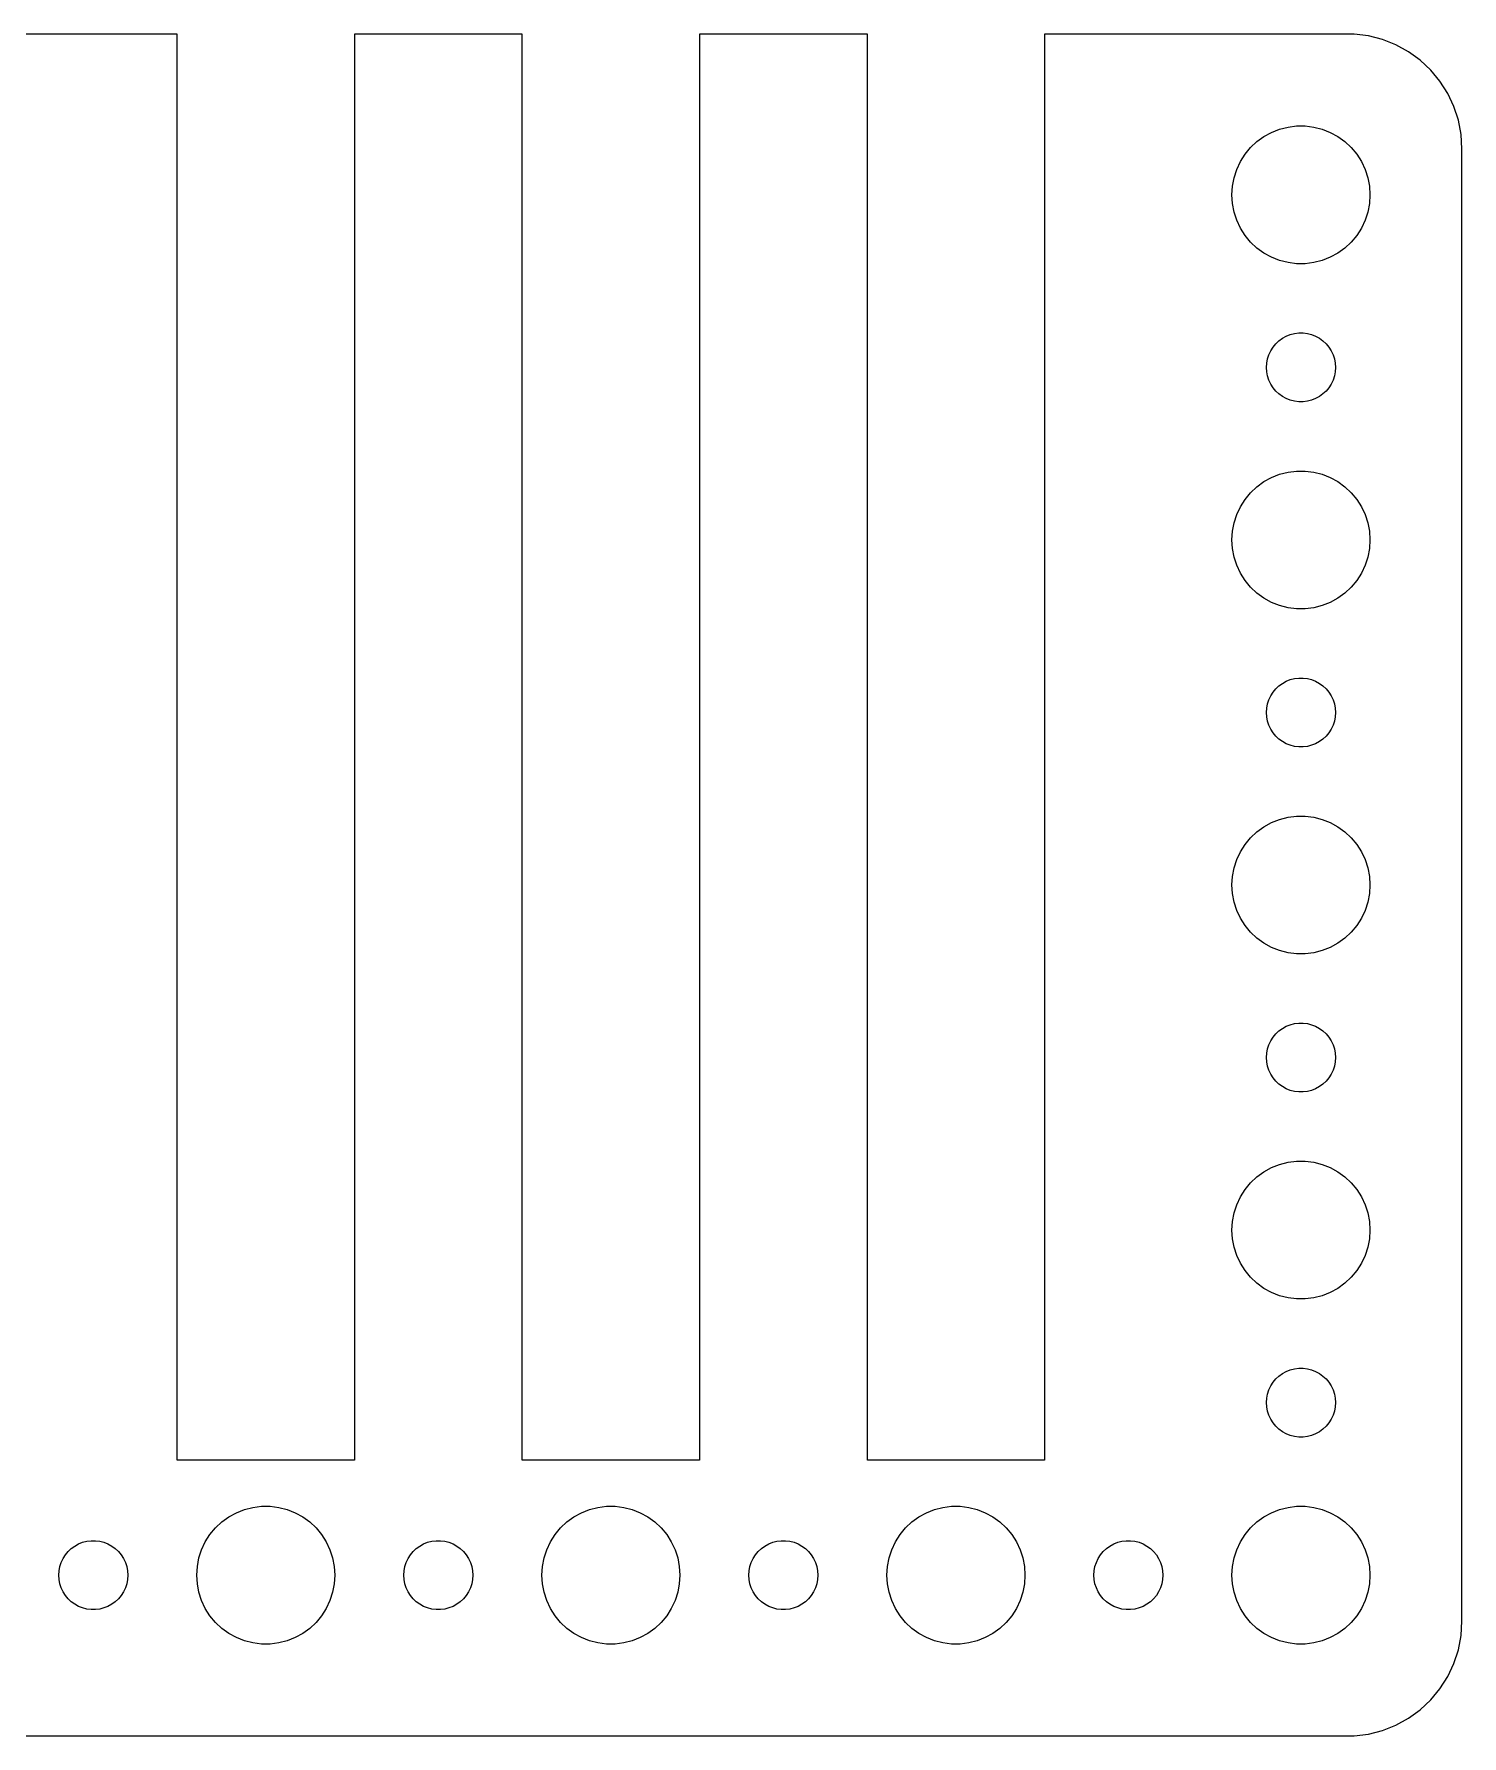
# Model space of a CAD drawing. Header units: metres. Extents: x -60 to 60, y 131 to 289.
# Drawn here: x -2.6 to 59.5, y 215 to 289 of the extents above; entities that cross this region are included whole.
import ezdxf

# ---------------------------------------------------------------- set-up
doc = ezdxf.new("R2010")
doc.units = ezdxf.units.M

msp = doc.modelspace()

# ---------------------------------------------------------------- linework, layer by layer
for p, q in [((3.65086, 288.99), (-3.65086, 288.99)), ((3.65086, 227), (3.65086, 288.99)), ((18.6509, 288.99), (11.3491, 288.99)), ((11.3491, 288.99), (11.3491, 227)), ((18.6509, 227), (18.6509, 288.99)), ((33.6509, 288.99), (26.3491, 288.99)), ((26.3491, 288.99), (26.3491, 227)), ((33.6509, 227), (33.6509, 288.99)), ((54.8139, 288.99), (41.3491, 288.99)), ((41.3491, 288.99), (41.3491, 227)), ((55.4369, 288.911), (54.8139, 288.99)), ((56.0451, 288.755), (55.4369, 288.911)), ((56.6289, 288.524), (56.0451, 288.755)), ((57.1791, 288.222), (56.6289, 288.524)), ((57.6871, 287.853), (57.1791, 288.222)), ((58.1448, 287.423), (57.6871, 287.853)), ((58.5451, 286.939), (58.1448, 287.423)), ((58.8815, 286.409), (58.5451, 286.939)), ((59.1489, 285.841), (58.8815, 286.409)), ((59.3429, 285.243), (59.1489, 285.841)), ((51.2227, 284.714), (51.5729, 284.853)), ((51.5729, 284.853), (51.9379, 284.947)), ((51.9379, 284.947), (52.3116, 284.994)), ((52.3116, 284.994), (52.6884, 284.994)), ((52.6884, 284.994), (53.0621, 284.947)), ((53.0621, 284.947), (53.427, 284.853)), ((53.427, 284.853), (53.7773, 284.714)), ((59.4606, 284.627), (59.3429, 285.243)), ((50.3131, 284.054), (50.5877, 284.312)), ((50.5877, 284.312), (50.8925, 284.533)), ((50.8925, 284.533), (51.2227, 284.714)), ((53.7773, 284.714), (54.1075, 284.533)), ((54.1075, 284.533), (54.4123, 284.312)), ((54.4123, 284.312), (54.6869, 284.054)), ((59.5, 284), (59.4606, 284.627)), ((49.7107, 283.104), (49.8711, 283.445)), ((49.8711, 283.445), (50.0729, 283.763)), ((50.0729, 283.763), (50.3131, 284.054)), ((54.6869, 284.054), (54.927, 283.763)), ((54.927, 283.763), (55.1289, 283.445)), ((55.1289, 283.445), (55.2893, 283.104)), ((59.5, 220), (59.5, 284)), ((49.5237, 282.376), (49.5942, 282.746)), ((49.5942, 282.746), (49.7107, 283.104)), ((55.2893, 283.104), (55.4057, 282.746)), ((55.4057, 282.746), (55.4763, 282.376)), ((49.5, 282), (49.5237, 282.376)), ((49.5237, 281.624), (49.5, 282)), ((55.4763, 282.376), (55.5, 282)), ((55.5, 282), (55.4763, 281.624)), ((49.5942, 281.254), (49.5237, 281.624)), ((49.7107, 280.896), (49.5942, 281.254)), ((55.4057, 281.254), (55.2893, 280.896)), ((55.4763, 281.624), (55.4057, 281.254)), ((49.8711, 280.555), (49.7107, 280.896)), ((50.0729, 280.237), (49.8711, 280.555)), ((55.1289, 280.555), (54.927, 280.237)), ((55.2893, 280.896), (55.1289, 280.555)), ((50.3131, 279.946), (50.0729, 280.237)), ((50.5877, 279.688), (50.3131, 279.946)), ((50.8925, 279.467), (50.5877, 279.688)), ((54.4123, 279.688), (54.1075, 279.467)), ((54.6869, 279.946), (54.4123, 279.688)), ((54.927, 280.237), (54.6869, 279.946)), ((51.2227, 279.286), (50.8925, 279.467)), ((51.5729, 279.147), (51.2227, 279.286)), ((51.9379, 279.053), (51.5729, 279.147)), ((52.3116, 279.006), (51.9379, 279.053)), ((52.6884, 279.006), (52.3116, 279.006)), ((53.0621, 279.053), (52.6884, 279.006)), ((53.427, 279.147), (53.0621, 279.053)), ((53.7773, 279.286), (53.427, 279.147)), ((54.1075, 279.467), (53.7773, 279.286)), ((52.0365, 275.927), (52.2189, 275.973)), ((52.2189, 275.973), (52.4058, 275.997)), ((52.4058, 275.997), (52.5942, 275.997)), ((52.5942, 275.997), (52.7811, 275.973)), ((52.7811, 275.973), (52.9635, 275.927)), ((51.1053, 275.052), (51.1855, 275.223)), ((51.1855, 275.223), (51.2865, 275.382)), ((51.2865, 275.382), (51.4065, 275.527)), ((51.4065, 275.527), (51.5439, 275.656)), ((51.5439, 275.656), (51.6963, 275.766)), ((51.6963, 275.766), (51.8613, 275.857)), ((51.8613, 275.857), (52.0365, 275.927)), ((52.9635, 275.927), (53.1387, 275.857)), ((53.1387, 275.857), (53.3037, 275.766)), ((53.3037, 275.766), (53.4561, 275.656)), ((53.4561, 275.656), (53.5934, 275.527)), ((53.5934, 275.527), (53.7135, 275.382)), ((53.7135, 275.382), (53.8145, 275.223)), ((53.8145, 275.223), (53.8947, 275.052)), ((51, 274.5), (51.0118, 274.688)), ((51.0118, 274.312), (51, 274.5)), ((51.0118, 274.688), (51.0471, 274.873)), ((51.0471, 274.873), (51.1053, 275.052)), ((53.8947, 275.052), (53.9529, 274.873)), ((53.9529, 274.873), (53.9882, 274.688)), ((53.9882, 274.688), (54, 274.5)), ((54, 274.5), (53.9882, 274.312)), ((51.0471, 274.127), (51.0118, 274.312)), ((51.1053, 273.948), (51.0471, 274.127)), ((51.1855, 273.777), (51.1053, 273.948)), ((51.2865, 273.618), (51.1855, 273.777)), ((53.8145, 273.777), (53.7135, 273.618)), ((53.8947, 273.948), (53.8145, 273.777)), ((53.9529, 274.127), (53.8947, 273.948)), ((53.9882, 274.312), (53.9529, 274.127)), ((51.4065, 273.473), (51.2865, 273.618)), ((51.5439, 273.344), (51.4065, 273.473)), ((51.6963, 273.234), (51.5439, 273.344)), ((51.8613, 273.143), (51.6963, 273.234)), ((52.0365, 273.073), (51.8613, 273.143)), ((52.2189, 273.027), (52.0365, 273.073)), ((52.4058, 273.003), (52.2189, 273.027)), ((52.5942, 273.003), (52.4058, 273.003)), ((52.7811, 273.027), (52.5942, 273.003)), ((52.9635, 273.073), (52.7811, 273.027)), ((53.1387, 273.143), (52.9635, 273.073)), ((53.3037, 273.234), (53.1387, 273.143)), ((53.4561, 273.344), (53.3037, 273.234)), ((53.5934, 273.473), (53.4561, 273.344)), ((53.7135, 273.618), (53.5934, 273.473)), ((50.3131, 269.054), (50.5877, 269.312)), ((50.5877, 269.312), (50.8925, 269.533)), ((50.8925, 269.533), (51.2227, 269.714)), ((51.2227, 269.714), (51.5729, 269.853)), ((51.5729, 269.853), (51.9379, 269.947)), ((51.9379, 269.947), (52.3116, 269.994)), ((52.3116, 269.994), (52.6884, 269.994)), ((52.6884, 269.994), (53.0621, 269.947)), ((53.0621, 269.947), (53.427, 269.853)), ((53.427, 269.853), (53.7773, 269.714)), ((53.7773, 269.714), (54.1075, 269.533)), ((54.1075, 269.533), (54.4123, 269.312)), ((54.4123, 269.312), (54.6869, 269.054)), ((49.8711, 268.445), (50.0729, 268.763)), ((50.0729, 268.763), (50.3131, 269.054)), ((54.6869, 269.054), (54.927, 268.763)), ((54.927, 268.763), (55.1289, 268.445)), ((49.5942, 267.746), (49.7107, 268.104)), ((49.7107, 268.104), (49.8711, 268.445)), ((55.1289, 268.445), (55.2893, 268.104)), ((55.2893, 268.104), (55.4057, 267.746)), ((49.5, 267), (49.5237, 267.376)), ((49.5237, 267.376), (49.5942, 267.746)), ((55.4057, 267.746), (55.4763, 267.376)), ((55.4763, 267.376), (55.5, 267)), ((49.5237, 266.624), (49.5, 267)), ((49.5942, 266.254), (49.5237, 266.624)), ((55.4763, 266.624), (55.4057, 266.254)), ((55.5, 267), (55.4763, 266.624)), ((49.7107, 265.896), (49.5942, 266.254)), ((49.8711, 265.555), (49.7107, 265.896)), ((55.2893, 265.896), (55.1289, 265.555)), ((55.4057, 266.254), (55.2893, 265.896)), ((50.0729, 265.237), (49.8711, 265.555)), ((50.3131, 264.946), (50.0729, 265.237)), ((50.5877, 264.688), (50.3131, 264.946)), ((54.6869, 264.946), (54.4123, 264.688)), ((54.927, 265.237), (54.6869, 264.946)), ((55.1289, 265.555), (54.927, 265.237)), ((50.8925, 264.467), (50.5877, 264.688)), ((51.2227, 264.286), (50.8925, 264.467)), ((51.5729, 264.147), (51.2227, 264.286)), ((51.9379, 264.053), (51.5729, 264.147)), ((53.427, 264.147), (53.0621, 264.053)), ((53.7773, 264.286), (53.427, 264.147)), ((54.1075, 264.467), (53.7773, 264.286)), ((54.4123, 264.688), (54.1075, 264.467)), ((52.3116, 264.006), (51.9379, 264.053)), ((52.6884, 264.006), (52.3116, 264.006)), ((53.0621, 264.053), (52.6884, 264.006)), ((51.2865, 260.382), (51.4065, 260.527)), ((51.4065, 260.527), (51.5439, 260.656)), ((51.5439, 260.656), (51.6963, 260.766)), ((51.6963, 260.766), (51.8613, 260.857)), ((51.8613, 260.857), (52.0365, 260.927)), ((52.0365, 260.927), (52.2189, 260.973)), ((52.2189, 260.973), (52.4058, 260.997)), ((52.4058, 260.997), (52.5942, 260.997)), ((52.5942, 260.997), (52.7811, 260.973)), ((52.7811, 260.973), (52.9635, 260.927)), ((52.9635, 260.927), (53.1387, 260.857)), ((53.1387, 260.857), (53.3037, 260.766)), ((53.3037, 260.766), (53.4561, 260.656)), ((53.4561, 260.656), (53.5934, 260.527)), ((53.5934, 260.527), (53.7135, 260.382)), ((51, 259.5), (51.0118, 259.688)), ((51.0118, 259.688), (51.0471, 259.873)), ((51.0471, 259.873), (51.1053, 260.052)), ((51.1053, 260.052), (51.1855, 260.223)), ((51.1855, 260.223), (51.2865, 260.382)), ((53.7135, 260.382), (53.8145, 260.223)), ((53.8145, 260.223), (53.8947, 260.052)), ((53.8947, 260.052), (53.9529, 259.873)), ((53.9529, 259.873), (53.9882, 259.688)), ((53.9882, 259.688), (54, 259.5)), ((51.0118, 259.312), (51, 259.5)), ((51.0471, 259.127), (51.0118, 259.312)), ((51.1053, 258.948), (51.0471, 259.127)), ((51.1855, 258.777), (51.1053, 258.948)), ((53.8947, 258.948), (53.8145, 258.777)), ((53.9529, 259.127), (53.8947, 258.948)), ((53.9882, 259.312), (53.9529, 259.127)), ((54, 259.5), (53.9882, 259.312)), ((51.2865, 258.618), (51.1855, 258.777)), ((51.4065, 258.473), (51.2865, 258.618)), ((51.5439, 258.344), (51.4065, 258.473)), ((51.6963, 258.234), (51.5439, 258.344)), ((51.8613, 258.143), (51.6963, 258.234)), ((53.3037, 258.234), (53.1387, 258.143)), ((53.4561, 258.344), (53.3037, 258.234)), ((53.5934, 258.473), (53.4561, 258.344)), ((53.7135, 258.618), (53.5934, 258.473)), ((53.8145, 258.777), (53.7135, 258.618)), ((52.0365, 258.073), (51.8613, 258.143)), ((52.2189, 258.027), (52.0365, 258.073)), ((52.4058, 258.003), (52.2189, 258.027)), ((52.5942, 258.003), (52.4058, 258.003)), ((52.7811, 258.027), (52.5942, 258.003)), ((52.9635, 258.073), (52.7811, 258.027)), ((53.1387, 258.143), (52.9635, 258.073)), ((50.5877, 254.312), (50.8925, 254.533)), ((50.8925, 254.533), (51.2227, 254.714)), ((51.2227, 254.714), (51.5729, 254.853)), ((51.5729, 254.853), (51.9379, 254.947)), ((51.9379, 254.947), (52.3116, 254.994)), ((52.3116, 254.994), (52.6884, 254.994)), ((52.6884, 254.994), (53.0621, 254.947)), ((53.0621, 254.947), (53.427, 254.853)), ((53.427, 254.853), (53.7773, 254.714)), ((53.7773, 254.714), (54.1075, 254.533)), ((54.1075, 254.533), (54.4123, 254.312)), ((49.8711, 253.445), (50.0729, 253.763)), ((50.0729, 253.763), (50.3131, 254.054)), ((50.3131, 254.054), (50.5877, 254.312)), ((54.4123, 254.312), (54.6869, 254.054)), ((54.6869, 254.054), (54.927, 253.763)), ((54.927, 253.763), (55.1289, 253.445)), ((49.5942, 252.746), (49.7107, 253.104)), ((49.7107, 253.104), (49.8711, 253.445)), ((55.1289, 253.445), (55.2893, 253.104)), ((55.2893, 253.104), (55.4057, 252.746)), ((49.5, 252), (49.5237, 252.376)), ((49.5237, 252.376), (49.5942, 252.746)), ((55.4057, 252.746), (55.4763, 252.376)), ((55.4763, 252.376), (55.5, 252)), ((49.5237, 251.624), (49.5, 252)), ((49.5942, 251.254), (49.5237, 251.624)), ((55.4763, 251.624), (55.4057, 251.254)), ((55.5, 252), (55.4763, 251.624)), ((49.7107, 250.896), (49.5942, 251.254)), ((49.8711, 250.555), (49.7107, 250.896)), ((55.2893, 250.896), (55.1289, 250.555)), ((55.4057, 251.254), (55.2893, 250.896)), ((50.0729, 250.237), (49.8711, 250.555)), ((50.3131, 249.946), (50.0729, 250.237)), ((54.927, 250.237), (54.6869, 249.946)), ((55.1289, 250.555), (54.927, 250.237)), ((50.5877, 249.688), (50.3131, 249.946)), ((50.8925, 249.467), (50.5877, 249.688)), ((51.2227, 249.286), (50.8925, 249.467)), ((54.1075, 249.467), (53.7773, 249.286)), ((54.4123, 249.688), (54.1075, 249.467)), ((54.6869, 249.946), (54.4123, 249.688)), ((51.5729, 249.147), (51.2227, 249.286)), ((51.9379, 249.053), (51.5729, 249.147)), ((52.3116, 249.006), (51.9379, 249.053)), ((52.6884, 249.006), (52.3116, 249.006)), ((53.0621, 249.053), (52.6884, 249.006)), ((53.427, 249.147), (53.0621, 249.053)), ((53.7773, 249.286), (53.427, 249.147)), ((51.4065, 245.527), (51.5439, 245.656)), ((51.5439, 245.656), (51.6963, 245.766)), ((51.6963, 245.766), (51.8613, 245.857)), ((51.8613, 245.857), (52.0365, 245.927)), ((52.0365, 245.927), (52.2189, 245.973)), ((52.2189, 245.973), (52.4058, 245.997)), ((52.4058, 245.997), (52.5942, 245.997)), ((52.5942, 245.997), (52.7811, 245.973)), ((52.7811, 245.973), (52.9635, 245.927)), ((52.9635, 245.927), (53.1387, 245.857)), ((53.1387, 245.857), (53.3037, 245.766)), ((53.3037, 245.766), (53.4561, 245.656)), ((53.4561, 245.656), (53.5934, 245.527)), ((51.0471, 244.873), (51.1053, 245.052)), ((51.1053, 245.052), (51.1855, 245.223)), ((51.1855, 245.223), (51.2865, 245.382)), ((51.2865, 245.382), (51.4065, 245.527)), ((53.5934, 245.527), (53.7135, 245.382)), ((53.7135, 245.382), (53.8145, 245.223)), ((53.8145, 245.223), (53.8947, 245.052)), ((53.8947, 245.052), (53.9529, 244.873)), ((51, 244.5), (51.0118, 244.688)), ((51.0118, 244.312), (51, 244.5)), ((51.0118, 244.688), (51.0471, 244.873)), ((51.0471, 244.127), (51.0118, 244.312)), ((53.9529, 244.873), (53.9882, 244.688)), ((53.9882, 244.312), (53.9529, 244.127)), ((53.9882, 244.688), (54, 244.5)), ((54, 244.5), (53.9882, 244.312)), ((51.1053, 243.948), (51.0471, 244.127)), ((51.1855, 243.777), (51.1053, 243.948)), ((51.2865, 243.618), (51.1855, 243.777)), ((51.4065, 243.473), (51.2865, 243.618)), ((51.5439, 243.344), (51.4065, 243.473)), ((53.5934, 243.473), (53.4561, 243.344)), ((53.7135, 243.618), (53.5934, 243.473)), ((53.8145, 243.777), (53.7135, 243.618)), ((53.8947, 243.948), (53.8145, 243.777)), ((53.9529, 244.127), (53.8947, 243.948)), ((51.6963, 243.234), (51.5439, 243.344)), ((51.8613, 243.143), (51.6963, 243.234)), ((52.0365, 243.073), (51.8613, 243.143)), ((52.2189, 243.027), (52.0365, 243.073)), ((52.4058, 243.003), (52.2189, 243.027)), ((52.5942, 243.003), (52.4058, 243.003)), ((52.7811, 243.027), (52.5942, 243.003)), ((52.9635, 243.073), (52.7811, 243.027)), ((53.1387, 243.143), (52.9635, 243.073)), ((53.3037, 243.234), (53.1387, 243.143)), ((53.4561, 243.344), (53.3037, 243.234)), ((50.8925, 239.533), (51.2227, 239.714)), ((51.2227, 239.714), (51.5729, 239.853)), ((51.5729, 239.853), (51.9379, 239.947)), ((51.9379, 239.947), (52.3116, 239.994)), ((52.3116, 239.994), (52.6884, 239.994)), ((52.6884, 239.994), (53.0621, 239.947)), ((53.0621, 239.947), (53.427, 239.853)), ((53.427, 239.853), (53.7773, 239.714)), ((53.7773, 239.714), (54.1075, 239.533)), ((50.0729, 238.763), (50.3131, 239.054)), ((50.3131, 239.054), (50.5877, 239.312)), ((50.5877, 239.312), (50.8925, 239.533)), ((54.1075, 239.533), (54.4123, 239.312)), ((54.4123, 239.312), (54.6869, 239.054)), ((54.6869, 239.054), (54.927, 238.763)), ((49.7107, 238.104), (49.8711, 238.445)), ((49.8711, 238.445), (50.0729, 238.763)), ((54.927, 238.763), (55.1289, 238.445)), ((55.1289, 238.445), (55.2893, 238.104)), ((49.5237, 237.376), (49.5942, 237.746)), ((49.5942, 237.746), (49.7107, 238.104)), ((55.2893, 238.104), (55.4057, 237.746)), ((55.4057, 237.746), (55.4763, 237.376)), ((49.5, 237), (49.5237, 237.376)), ((49.5237, 236.624), (49.5, 237)), ((55.4763, 237.376), (55.5, 237)), ((55.5, 237), (55.4763, 236.624)), ((49.5942, 236.254), (49.5237, 236.624)), ((49.7107, 235.896), (49.5942, 236.254)), ((55.4057, 236.254), (55.2893, 235.896)), ((55.4763, 236.624), (55.4057, 236.254)), ((49.8711, 235.555), (49.7107, 235.896)), ((50.0729, 235.237), (49.8711, 235.555)), ((55.1289, 235.555), (54.927, 235.237)), ((55.2893, 235.896), (55.1289, 235.555)), ((50.3131, 234.946), (50.0729, 235.237)), ((50.5877, 234.688), (50.3131, 234.946)), ((50.8925, 234.467), (50.5877, 234.688)), ((54.4123, 234.688), (54.1075, 234.467)), ((54.6869, 234.946), (54.4123, 234.688)), ((54.927, 235.237), (54.6869, 234.946)), ((51.2227, 234.286), (50.8925, 234.467)), ((51.5729, 234.147), (51.2227, 234.286)), ((51.9379, 234.053), (51.5729, 234.147)), ((52.3116, 234.006), (51.9379, 234.053)), ((52.6884, 234.006), (52.3116, 234.006)), ((53.0621, 234.053), (52.6884, 234.006)), ((53.427, 234.147), (53.0621, 234.053)), ((53.7773, 234.286), (53.427, 234.147)), ((54.1075, 234.467), (53.7773, 234.286)), ((51.6963, 230.766), (51.8613, 230.857)), ((51.8613, 230.857), (52.0365, 230.927)), ((52.0365, 230.927), (52.2189, 230.973)), ((52.2189, 230.973), (52.4058, 230.997)), ((52.4058, 230.997), (52.5942, 230.997)), ((52.5942, 230.997), (52.7811, 230.973)), ((52.7811, 230.973), (52.9635, 230.927)), ((52.9635, 230.927), (53.1387, 230.857)), ((53.1387, 230.857), (53.3037, 230.766)), ((51.1053, 230.052), (51.1855, 230.223)), ((51.1855, 230.223), (51.2865, 230.382)), ((51.2865, 230.382), (51.4065, 230.527)), ((51.4065, 230.527), (51.5439, 230.656)), ((51.5439, 230.656), (51.6963, 230.766)), ((53.3037, 230.766), (53.4561, 230.656)), ((53.4561, 230.656), (53.5934, 230.527)), ((53.5934, 230.527), (53.7135, 230.382)), ((53.7135, 230.382), (53.8145, 230.223)), ((53.8145, 230.223), (53.8947, 230.052)), ((51, 229.5), (51.0118, 229.688)), ((51.0118, 229.312), (51, 229.5)), ((51.0118, 229.688), (51.0471, 229.873)), ((51.0471, 229.873), (51.1053, 230.052)), ((53.8947, 230.052), (53.9529, 229.873)), ((53.9529, 229.873), (53.9882, 229.688)), ((53.9882, 229.688), (54, 229.5)), ((54, 229.5), (53.9882, 229.312)), ((51.0471, 229.127), (51.0118, 229.312)), ((51.1053, 228.948), (51.0471, 229.127)), ((51.1855, 228.777), (51.1053, 228.948)), ((51.2865, 228.618), (51.1855, 228.777)), ((51.4065, 228.473), (51.2865, 228.618)), ((53.7135, 228.618), (53.5934, 228.473)), ((53.8145, 228.777), (53.7135, 228.618)), ((53.8947, 228.948), (53.8145, 228.777)), ((53.9529, 229.127), (53.8947, 228.948)), ((53.9882, 229.312), (53.9529, 229.127)), ((51.5439, 228.344), (51.4065, 228.473)), ((51.6963, 228.234), (51.5439, 228.344)), ((51.8613, 228.143), (51.6963, 228.234)), ((52.0365, 228.073), (51.8613, 228.143)), ((52.2189, 228.027), (52.0365, 228.073)), ((52.4058, 228.003), (52.2189, 228.027)), ((52.5942, 228.003), (52.4058, 228.003)), ((52.7811, 228.027), (52.5942, 228.003)), ((52.9635, 228.073), (52.7811, 228.027)), ((53.1387, 228.143), (52.9635, 228.073)), ((53.3037, 228.234), (53.1387, 228.143)), ((53.4561, 228.344), (53.3037, 228.234)), ((53.5934, 228.473), (53.4561, 228.344)), ((11.3491, 227), (3.65086, 227)), ((26.3491, 227), (18.6509, 227)), ((41.3491, 227), (33.6509, 227)), ((6.57294, 224.853), (6.93785, 224.947)), ((6.93785, 224.947), (7.31161, 224.994)), ((7.31161, 224.994), (7.68837, 224.994)), ((7.68837, 224.994), (8.06213, 224.947)), ((8.06213, 224.947), (8.42705, 224.853)), ((21.5729, 224.853), (21.9379, 224.947)), ((21.9379, 224.947), (22.3116, 224.994)), ((22.3116, 224.994), (22.6884, 224.994)), ((22.6884, 224.994), (23.0621, 224.947)), ((23.0621, 224.947), (23.427, 224.853)), ((36.5729, 224.853), (36.9379, 224.947)), ((36.9379, 224.947), (37.3116, 224.994)), ((37.3116, 224.994), (37.6884, 224.994)), ((37.6884, 224.994), (38.0621, 224.947)), ((38.0621, 224.947), (38.427, 224.853)), ((51.5729, 224.853), (51.9379, 224.947)), ((51.9379, 224.947), (52.3116, 224.994)), ((52.3116, 224.994), (52.6884, 224.994)), ((52.6884, 224.994), (53.0621, 224.947)), ((53.0621, 224.947), (53.427, 224.853)), ((5.31308, 224.054), (5.58772, 224.312)), ((5.58772, 224.312), (5.89252, 224.533)), ((5.89252, 224.533), (6.22266, 224.714)), ((6.22266, 224.714), (6.57294, 224.853)), ((8.42705, 224.853), (8.77733, 224.714)), ((8.77733, 224.714), (9.10747, 224.533)), ((9.10747, 224.533), (9.41226, 224.312)), ((9.41226, 224.312), (9.6869, 224.054)), ((20.3131, 224.054), (20.5877, 224.312)), ((20.5877, 224.312), (20.8925, 224.533)), ((20.8925, 224.533), (21.2227, 224.714)), ((21.2227, 224.714), (21.5729, 224.853)), ((23.427, 224.853), (23.7773, 224.714)), ((23.7773, 224.714), (24.1075, 224.533)), ((24.1075, 224.533), (24.4123, 224.312)), ((24.4123, 224.312), (24.6869, 224.054)), ((35.3131, 224.054), (35.5877, 224.312)), ((35.5877, 224.312), (35.8925, 224.533)), ((35.8925, 224.533), (36.2227, 224.714)), ((36.2227, 224.714), (36.5729, 224.853)), ((38.427, 224.853), (38.7773, 224.714)), ((38.7773, 224.714), (39.1075, 224.533)), ((39.1075, 224.533), (39.4123, 224.312)), ((39.4123, 224.312), (39.6869, 224.054)), ((50.3131, 224.054), (50.5877, 224.312)), ((50.5877, 224.312), (50.8925, 224.533)), ((50.8925, 224.533), (51.2227, 224.714)), ((51.2227, 224.714), (51.5729, 224.853)), ((53.427, 224.853), (53.7773, 224.714)), ((53.7773, 224.714), (54.1075, 224.533)), ((54.1075, 224.533), (54.4123, 224.312)), ((54.4123, 224.312), (54.6869, 224.054)), ((-0.63866, 223.357), (-0.46352, 223.427)), ((-0.46352, 223.427), (-0.28107, 223.473)), ((-0.28107, 223.473), (-0.09418, 223.497)), ((-0.09418, 223.497), (0.09418, 223.497)), ((0.09418, 223.497), (0.28107, 223.473)), ((0.28107, 223.473), (0.46352, 223.427)), ((0.46352, 223.427), (0.63866, 223.357)), ((4.71066, 223.104), (4.87108, 223.445)), ((4.87108, 223.445), (5.07294, 223.763)), ((5.07294, 223.763), (5.31308, 224.054)), ((9.6869, 224.054), (9.92705, 223.763)), ((9.92705, 223.763), (10.1289, 223.445)), ((10.1289, 223.445), (10.2893, 223.104)), ((14.3613, 223.357), (14.5365, 223.427)), ((14.5365, 223.427), (14.7189, 223.473)), ((14.7189, 223.473), (14.9058, 223.497)), ((14.9058, 223.497), (15.0942, 223.497)), ((15.0942, 223.497), (15.2811, 223.473)), ((15.2811, 223.473), (15.4635, 223.427)), ((15.4635, 223.427), (15.6387, 223.357)), ((19.7107, 223.104), (19.8711, 223.445)), ((19.8711, 223.445), (20.0729, 223.763)), ((20.0729, 223.763), (20.3131, 224.054)), ((24.6869, 224.054), (24.927, 223.763)), ((24.927, 223.763), (25.1289, 223.445)), ((25.1289, 223.445), (25.2893, 223.104)), ((29.3613, 223.357), (29.5365, 223.427)), ((29.5365, 223.427), (29.7189, 223.473)), ((29.7189, 223.473), (29.9058, 223.497)), ((29.9058, 223.497), (30.0942, 223.497)), ((30.0942, 223.497), (30.2811, 223.473)), ((30.2811, 223.473), (30.4635, 223.427)), ((30.4635, 223.427), (30.6387, 223.357)), ((34.7107, 223.104), (34.8711, 223.445)), ((34.8711, 223.445), (35.0729, 223.763)), ((35.0729, 223.763), (35.3131, 224.054)), ((39.6869, 224.054), (39.927, 223.763)), ((39.927, 223.763), (40.1289, 223.445)), ((40.1289, 223.445), (40.2893, 223.104)), ((44.3613, 223.357), (44.5365, 223.427)), ((44.5365, 223.427), (44.7189, 223.473)), ((44.7189, 223.473), (44.9058, 223.497)), ((44.9058, 223.497), (45.0942, 223.497)), ((45.0942, 223.497), (45.2811, 223.473)), ((45.2811, 223.473), (45.4635, 223.427)), ((45.4635, 223.427), (45.6387, 223.357)), ((49.7107, 223.104), (49.8711, 223.445)), ((49.8711, 223.445), (50.0729, 223.763)), ((50.0729, 223.763), (50.3131, 224.054)), ((54.6869, 224.054), (54.927, 223.763)), ((54.927, 223.763), (55.1289, 223.445)), ((55.1289, 223.445), (55.2893, 223.104)), ((-1.39465, 222.552), (-1.31445, 222.723)), ((-1.31445, 222.723), (-1.21352, 222.882)), ((-1.21352, 222.882), (-1.09344, 223.027)), ((-1.09344, 223.027), (-0.95613, 223.156)), ((-0.95613, 223.156), (-0.80373, 223.266)), ((-0.80373, 223.266), (-0.63866, 223.357)), ((0.63866, 223.357), (0.80373, 223.266)), ((0.80373, 223.266), (0.95613, 223.156)), ((0.95613, 223.156), (1.09344, 223.027)), ((1.09344, 223.027), (1.21352, 222.882)), ((1.21352, 222.882), (1.31445, 222.723)), ((1.31445, 222.723), (1.39465, 222.552)), ((4.52365, 222.376), (4.59424, 222.746)), ((4.59424, 222.746), (4.71066, 223.104)), ((10.2893, 223.104), (10.4057, 222.746)), ((10.4057, 222.746), (10.4763, 222.376)), ((13.6053, 222.552), (13.6855, 222.723)), ((13.6855, 222.723), (13.7865, 222.882)), ((13.7865, 222.882), (13.9065, 223.027)), ((13.9065, 223.027), (14.0439, 223.156)), ((14.0439, 223.156), (14.1963, 223.266)), ((14.1963, 223.266), (14.3613, 223.357)), ((15.6387, 223.357), (15.8037, 223.266)), ((15.8037, 223.266), (15.9561, 223.156)), ((15.9561, 223.156), (16.0934, 223.027)), ((16.0934, 223.027), (16.2135, 222.882)), ((16.2135, 222.882), (16.3145, 222.723)), ((16.3145, 222.723), (16.3947, 222.552)), ((19.5237, 222.376), (19.5942, 222.746)), ((19.5942, 222.746), (19.7107, 223.104)), ((25.2893, 223.104), (25.4057, 222.746)), ((25.4057, 222.746), (25.4763, 222.376)), ((28.6053, 222.552), (28.6855, 222.723)), ((28.6855, 222.723), (28.7865, 222.882)), ((28.7865, 222.882), (28.9065, 223.027)), ((28.9065, 223.027), (29.0439, 223.156)), ((29.0439, 223.156), (29.1963, 223.266)), ((29.1963, 223.266), (29.3613, 223.357)), ((30.6387, 223.357), (30.8037, 223.266)), ((30.8037, 223.266), (30.9561, 223.156)), ((30.9561, 223.156), (31.0934, 223.027)), ((31.0934, 223.027), (31.2135, 222.882)), ((31.2135, 222.882), (31.3145, 222.723)), ((31.3145, 222.723), (31.3947, 222.552)), ((34.5237, 222.376), (34.5942, 222.746)), ((34.5942, 222.746), (34.7107, 223.104)), ((40.2893, 223.104), (40.4057, 222.746)), ((40.4057, 222.746), (40.4763, 222.376)), ((43.6053, 222.552), (43.6855, 222.723)), ((43.6855, 222.723), (43.7865, 222.882)), ((43.7865, 222.882), (43.9065, 223.027)), ((43.9065, 223.027), (44.0439, 223.156)), ((44.0439, 223.156), (44.1963, 223.266)), ((44.1963, 223.266), (44.3613, 223.357)), ((45.6387, 223.357), (45.8037, 223.266)), ((45.8037, 223.266), (45.9561, 223.156)), ((45.9561, 223.156), (46.0934, 223.027)), ((46.0934, 223.027), (46.2135, 222.882)), ((46.2135, 222.882), (46.3145, 222.723)), ((46.3145, 222.723), (46.3947, 222.552)), ((49.5237, 222.376), (49.5942, 222.746)), ((49.5942, 222.746), (49.7107, 223.104)), ((55.2893, 223.104), (55.4057, 222.746)), ((55.4057, 222.746), (55.4763, 222.376)), ((-1.5, 222), (-1.48816, 222.188)), ((-1.48816, 221.812), (-1.5, 222)), ((-1.48816, 222.188), (-1.45287, 222.373)), ((-1.45287, 222.373), (-1.39465, 222.552)), ((1.39465, 222.552), (1.45287, 222.373)), ((1.45287, 222.373), (1.48816, 222.188)), ((1.48816, 222.188), (1.5, 222)), ((1.5, 222), (1.48816, 221.812)), ((4.5, 222), (4.52365, 222.376)), ((4.52365, 221.624), (4.5, 222)), ((10.4763, 222.376), (10.5, 222)), ((10.5, 222), (10.4763, 221.624)), ((13.5, 222), (13.5118, 222.188)), ((13.5118, 221.812), (13.5, 222)), ((13.5118, 222.188), (13.5471, 222.373)), ((13.5471, 222.373), (13.6053, 222.552)), ((16.3947, 222.552), (16.4529, 222.373)), ((16.4529, 222.373), (16.4882, 222.188)), ((16.4882, 222.188), (16.5, 222)), ((16.5, 222), (16.4882, 221.812)), ((19.5, 222), (19.5237, 222.376)), ((19.5237, 221.624), (19.5, 222)), ((25.4763, 222.376), (25.5, 222)), ((25.5, 222), (25.4763, 221.624)), ((28.5, 222), (28.5118, 222.188)), ((28.5118, 221.812), (28.5, 222)), ((28.5118, 222.188), (28.5471, 222.373)), ((28.5471, 222.373), (28.6053, 222.552)), ((31.3947, 222.552), (31.4529, 222.373)), ((31.4529, 222.373), (31.4882, 222.188)), ((31.4882, 222.188), (31.5, 222)), ((31.5, 222), (31.4882, 221.812)), ((34.5, 222), (34.5237, 222.376)), ((34.5237, 221.624), (34.5, 222)), ((40.4763, 222.376), (40.5, 222)), ((40.5, 222), (40.4763, 221.624)), ((43.5, 222), (43.5118, 222.188)), ((43.5118, 221.812), (43.5, 222)), ((43.5118, 222.188), (43.5471, 222.373)), ((43.5471, 222.373), (43.6053, 222.552)), ((46.3947, 222.552), (46.4529, 222.373)), ((46.4529, 222.373), (46.4882, 222.188)), ((46.4882, 222.188), (46.5, 222)), ((46.5, 222), (46.4882, 221.812)), ((49.5, 222), (49.5237, 222.376)), ((49.5237, 221.624), (49.5, 222)), ((55.4763, 222.376), (55.5, 222)), ((55.5, 222), (55.4763, 221.624)), ((-1.45287, 221.627), (-1.48816, 221.812)), ((-1.39465, 221.448), (-1.45287, 221.627)), ((-1.31445, 221.277), (-1.39465, 221.448)), ((-1.21352, 221.118), (-1.31445, 221.277)), ((1.31445, 221.277), (1.21352, 221.118)), ((1.39465, 221.448), (1.31445, 221.277)), ((1.45287, 221.627), (1.39465, 221.448)), ((1.48816, 221.812), (1.45287, 221.627)), ((4.59424, 221.254), (4.52365, 221.624)), ((4.71066, 220.896), (4.59424, 221.254)), ((10.4057, 221.254), (10.2893, 220.896)), ((10.4763, 221.624), (10.4057, 221.254)), ((13.5471, 221.627), (13.5118, 221.812)), ((13.6053, 221.448), (13.5471, 221.627)), ((13.6855, 221.277), (13.6053, 221.448)), ((13.7865, 221.118), (13.6855, 221.277)), ((16.3145, 221.277), (16.2135, 221.118)), ((16.3947, 221.448), (16.3145, 221.277)), ((16.4529, 221.627), (16.3947, 221.448)), ((16.4882, 221.812), (16.4529, 221.627)), ((19.5942, 221.254), (19.5237, 221.624)), ((19.7107, 220.896), (19.5942, 221.254)), ((25.4057, 221.254), (25.2893, 220.896)), ((25.4763, 221.624), (25.4057, 221.254)), ((28.5471, 221.627), (28.5118, 221.812)), ((28.6053, 221.448), (28.5471, 221.627)), ((28.6855, 221.277), (28.6053, 221.448)), ((28.7865, 221.118), (28.6855, 221.277)), ((31.3145, 221.277), (31.2135, 221.118)), ((31.3947, 221.448), (31.3145, 221.277)), ((31.4529, 221.627), (31.3947, 221.448)), ((31.4882, 221.812), (31.4529, 221.627)), ((34.5942, 221.254), (34.5237, 221.624)), ((34.7107, 220.896), (34.5942, 221.254)), ((40.4057, 221.254), (40.2893, 220.896)), ((40.4763, 221.624), (40.4057, 221.254)), ((43.5471, 221.627), (43.5118, 221.812)), ((43.6053, 221.448), (43.5471, 221.627)), ((43.6855, 221.277), (43.6053, 221.448)), ((43.7865, 221.118), (43.6855, 221.277)), ((46.3145, 221.277), (46.2135, 221.118)), ((46.3947, 221.448), (46.3145, 221.277)), ((46.4529, 221.627), (46.3947, 221.448)), ((46.4882, 221.812), (46.4529, 221.627)), ((49.5942, 221.254), (49.5237, 221.624)), ((49.7107, 220.896), (49.5942, 221.254)), ((55.4057, 221.254), (55.2893, 220.896)), ((55.4763, 221.624), (55.4057, 221.254)), ((-1.09344, 220.973), (-1.21352, 221.118)), ((-0.95613, 220.844), (-1.09344, 220.973)), ((-0.80373, 220.734), (-0.95613, 220.844)), ((-0.63866, 220.643), (-0.80373, 220.734)), ((-0.46352, 220.573), (-0.63866, 220.643)), ((-0.28107, 220.527), (-0.46352, 220.573)), ((-0.09418, 220.503), (-0.28107, 220.527)), ((0.09418, 220.503), (-0.09418, 220.503)), ((0.28107, 220.527), (0.09418, 220.503)), ((0.46352, 220.573), (0.28107, 220.527)), ((0.63866, 220.643), (0.46352, 220.573)), ((0.80373, 220.734), (0.63866, 220.643)), ((0.95613, 220.844), (0.80373, 220.734)), ((1.09344, 220.973), (0.95613, 220.844)), ((1.21352, 221.118), (1.09344, 220.973)), ((4.87108, 220.555), (4.71066, 220.896)), ((5.07294, 220.237), (4.87108, 220.555)), ((10.1289, 220.555), (9.92705, 220.237)), ((10.2893, 220.896), (10.1289, 220.555)), ((13.9065, 220.973), (13.7865, 221.118)), ((14.0439, 220.844), (13.9065, 220.973)), ((14.1963, 220.734), (14.0439, 220.844)), ((14.3613, 220.643), (14.1963, 220.734)), ((14.5365, 220.573), (14.3613, 220.643)), ((14.7189, 220.527), (14.5365, 220.573)), ((14.9058, 220.503), (14.7189, 220.527)), ((15.0942, 220.503), (14.9058, 220.503)), ((15.2811, 220.527), (15.0942, 220.503)), ((15.4635, 220.573), (15.2811, 220.527)), ((15.6387, 220.643), (15.4635, 220.573)), ((15.8037, 220.734), (15.6387, 220.643)), ((15.9561, 220.844), (15.8037, 220.734)), ((16.0934, 220.973), (15.9561, 220.844)), ((16.2135, 221.118), (16.0934, 220.973)), ((19.8711, 220.555), (19.7107, 220.896)), ((20.0729, 220.237), (19.8711, 220.555)), ((25.1289, 220.555), (24.927, 220.237)), ((25.2893, 220.896), (25.1289, 220.555)), ((28.9065, 220.973), (28.7865, 221.118)), ((29.0439, 220.844), (28.9065, 220.973)), ((29.1963, 220.734), (29.0439, 220.844)), ((29.3613, 220.643), (29.1963, 220.734)), ((29.5365, 220.573), (29.3613, 220.643)), ((29.7189, 220.527), (29.5365, 220.573)), ((29.9058, 220.503), (29.7189, 220.527)), ((30.0942, 220.503), (29.9058, 220.503)), ((30.2811, 220.527), (30.0942, 220.503)), ((30.4635, 220.573), (30.2811, 220.527)), ((30.6387, 220.643), (30.4635, 220.573)), ((30.8037, 220.734), (30.6387, 220.643)), ((30.9561, 220.844), (30.8037, 220.734)), ((31.0934, 220.973), (30.9561, 220.844)), ((31.2135, 221.118), (31.0934, 220.973)), ((34.8711, 220.555), (34.7107, 220.896)), ((35.0729, 220.237), (34.8711, 220.555)), ((40.1289, 220.555), (39.927, 220.237)), ((40.2893, 220.896), (40.1289, 220.555)), ((43.9065, 220.973), (43.7865, 221.118)), ((44.0439, 220.844), (43.9065, 220.973)), ((44.1963, 220.734), (44.0439, 220.844)), ((44.3613, 220.643), (44.1963, 220.734)), ((44.5365, 220.573), (44.3613, 220.643)), ((44.7189, 220.527), (44.5365, 220.573)), ((44.9058, 220.503), (44.7189, 220.527)), ((45.0942, 220.503), (44.9058, 220.503)), ((45.2811, 220.527), (45.0942, 220.503)), ((45.4635, 220.573), (45.2811, 220.527)), ((45.6387, 220.643), (45.4635, 220.573)), ((45.8037, 220.734), (45.6387, 220.643)), ((45.9561, 220.844), (45.8037, 220.734)), ((46.0934, 220.973), (45.9561, 220.844)), ((46.2135, 221.118), (46.0934, 220.973)), ((49.8711, 220.555), (49.7107, 220.896)), ((50.0729, 220.237), (49.8711, 220.555)), ((55.1289, 220.555), (54.927, 220.237)), ((55.2893, 220.896), (55.1289, 220.555)), ((5.31308, 219.946), (5.07294, 220.237)), ((5.58772, 219.688), (5.31308, 219.946)), ((9.6869, 219.946), (9.41226, 219.688)), ((9.92705, 220.237), (9.6869, 219.946)), ((20.3131, 219.946), (20.0729, 220.237)), ((20.5877, 219.688), (20.3131, 219.946)), ((24.6869, 219.946), (24.4123, 219.688)), ((24.927, 220.237), (24.6869, 219.946)), ((35.3131, 219.946), (35.0729, 220.237)), ((35.5877, 219.688), (35.3131, 219.946)), ((39.6869, 219.946), (39.4123, 219.688)), ((39.927, 220.237), (39.6869, 219.946)), ((50.3131, 219.946), (50.0729, 220.237)), ((50.5877, 219.688), (50.3131, 219.946)), ((54.6869, 219.946), (54.4123, 219.688)), ((54.927, 220.237), (54.6869, 219.946)), ((59.4606, 219.373), (59.5, 220)), ((5.89252, 219.467), (5.58772, 219.688)), ((6.22266, 219.286), (5.89252, 219.467)), ((6.57294, 219.147), (6.22266, 219.286)), ((6.93785, 219.053), (6.57294, 219.147)), ((7.31161, 219.006), (6.93785, 219.053)), ((7.68837, 219.006), (7.31161, 219.006)), ((8.06213, 219.053), (7.68837, 219.006)), ((8.42705, 219.147), (8.06213, 219.053)), ((8.77733, 219.286), (8.42705, 219.147)), ((9.10747, 219.467), (8.77733, 219.286)), ((9.41226, 219.688), (9.10747, 219.467)), ((20.8925, 219.467), (20.5877, 219.688)), ((21.2227, 219.286), (20.8925, 219.467)), ((21.5729, 219.147), (21.2227, 219.286)), ((21.9379, 219.053), (21.5729, 219.147)), ((22.3116, 219.006), (21.9379, 219.053)), ((22.6884, 219.006), (22.3116, 219.006)), ((23.0621, 219.053), (22.6884, 219.006)), ((23.427, 219.147), (23.0621, 219.053)), ((23.7773, 219.286), (23.427, 219.147)), ((24.1075, 219.467), (23.7773, 219.286)), ((24.4123, 219.688), (24.1075, 219.467)), ((35.8925, 219.467), (35.5877, 219.688)), ((36.2227, 219.286), (35.8925, 219.467)), ((36.5729, 219.147), (36.2227, 219.286)), ((36.9379, 219.053), (36.5729, 219.147)), ((37.3116, 219.006), (36.9379, 219.053)), ((37.6884, 219.006), (37.3116, 219.006)), ((38.0621, 219.053), (37.6884, 219.006)), ((38.427, 219.147), (38.0621, 219.053)), ((38.7773, 219.286), (38.427, 219.147)), ((39.1075, 219.467), (38.7773, 219.286)), ((39.4123, 219.688), (39.1075, 219.467)), ((50.8925, 219.467), (50.5877, 219.688)), ((51.2227, 219.286), (50.8925, 219.467)), ((51.5729, 219.147), (51.2227, 219.286)), ((51.9379, 219.053), (51.5729, 219.147)), ((52.3116, 219.006), (51.9379, 219.053)), ((52.6884, 219.006), (52.3116, 219.006)), ((53.0621, 219.053), (52.6884, 219.006)), ((53.427, 219.147), (53.0621, 219.053)), ((53.7773, 219.286), (53.427, 219.147)), ((54.1075, 219.467), (53.7773, 219.286)), ((54.4123, 219.688), (54.1075, 219.467)), ((59.3429, 218.757), (59.4606, 219.373)), ((59.1489, 218.159), (59.3429, 218.757)), ((58.5451, 217.061), (58.8815, 217.591)), ((58.8815, 217.591), (59.1489, 218.159)), ((58.1448, 216.577), (58.5451, 217.061)), ((57.1791, 215.778), (57.6871, 216.147)), ((57.6871, 216.147), (58.1448, 216.577)), ((56.0451, 215.245), (56.6289, 215.476)), ((56.6289, 215.476), (57.1791, 215.778)), ((-54.8139, 215.01), (54.8139, 215.01)), ((54.8139, 215.01), (55.4369, 215.089)), ((55.4369, 215.089), (56.0451, 215.245))]:
    msp.add_line(p, q)

doc.saveas('drawing.dxf')
